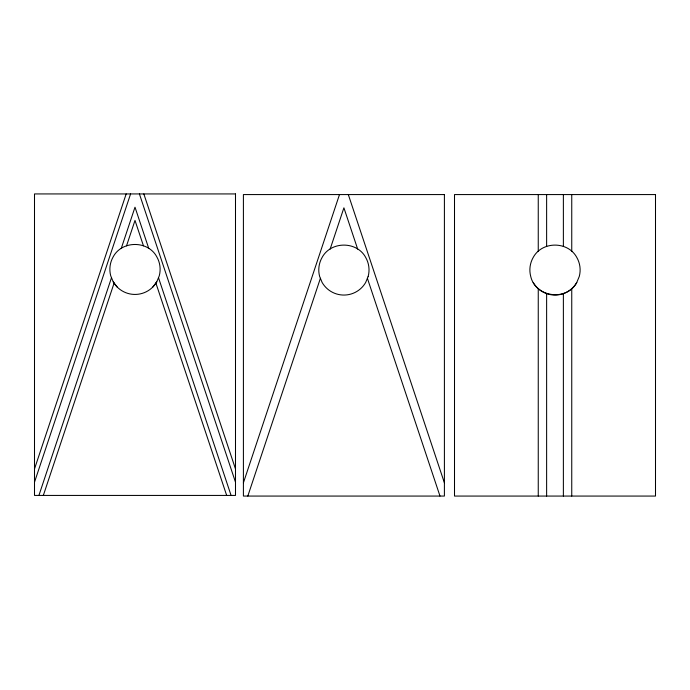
<?xml version="1.0" encoding="UTF-8"?>
<svg xmlns="http://www.w3.org/2000/svg" width="690" height="690" viewBox="0 0 690 690"><rect width="100%" height="100%" fill="white"/><g stroke="black" fill="none" stroke-linecap="round" stroke-linejoin="round"><path stroke-width="1.03" d="M34.5 468.95L126.175 193.933M34.5 482.189L130.583 193.933M38.916 495.429L111.504 277.673M121.233 248.478L134.999 207.181L148.764 248.478M43.332 495.429L114.126 283.029M126.52 245.864L134.999 220.421L143.477 245.864M243.406 482.819L339.489 194.571M247.814 496.067L320.402 278.303M330.139 249.107L343.905 207.811L357.67 249.107M152.766 287.075L156.759 281.874L159.269 275.81A25.125 25.125 0 0 0 156.759 256.749C147.953 240.387 122.044 240.387 113.238 256.749A25.125 25.125 0 0 0 110.728 275.81L113.238 281.874L117.231 287.075M576.762 282.503L579.272 276.449A25.125 25.125 0 0 0 576.762 257.379C567.956 241.017 542.047 241.017 533.241 257.379A25.125 25.125 0 0 0 530.731 276.449C535.475 297.407 566.757 301.521 576.762 282.503A25.125 25.125 0 0 1 533.241 282.503M348.312 194.571L444.403 482.819M367.399 278.303L439.987 496.067M143.831 193.933L235.497 468.95M139.415 193.933L235.497 482.189M158.493 277.673L231.081 495.429M155.871 283.029L226.674 495.429M571.751 194.571L571.751 251.393M571.751 288.489L571.751 496.067M563.376 194.571L563.376 246.451M563.376 293.44L563.376 496.067M546.627 194.571L546.627 246.451M546.627 293.44L546.627 496.067M538.252 194.571L538.252 251.393M538.252 288.489L538.252 496.067M156.759 281.874A25.125 25.125 0 0 1 113.238 281.874M368.167 276.449L365.657 282.503A25.125 25.125 0 0 1 322.144 282.503L319.634 276.449A25.125 25.125 0 0 1 322.144 257.379C330.941 241.017 356.859 241.017 365.657 257.379A25.125 25.125 0 0 1 368.167 276.449M235.497 193.933L34.5 193.933L34.5 495.429L235.497 495.429L235.497 193.933M444.403 194.571L243.406 194.571L243.406 496.067L444.403 496.067L444.403 194.571M655.5 194.571L454.503 194.571L454.503 496.067L655.5 496.067L655.5 194.571"/></g></svg>
